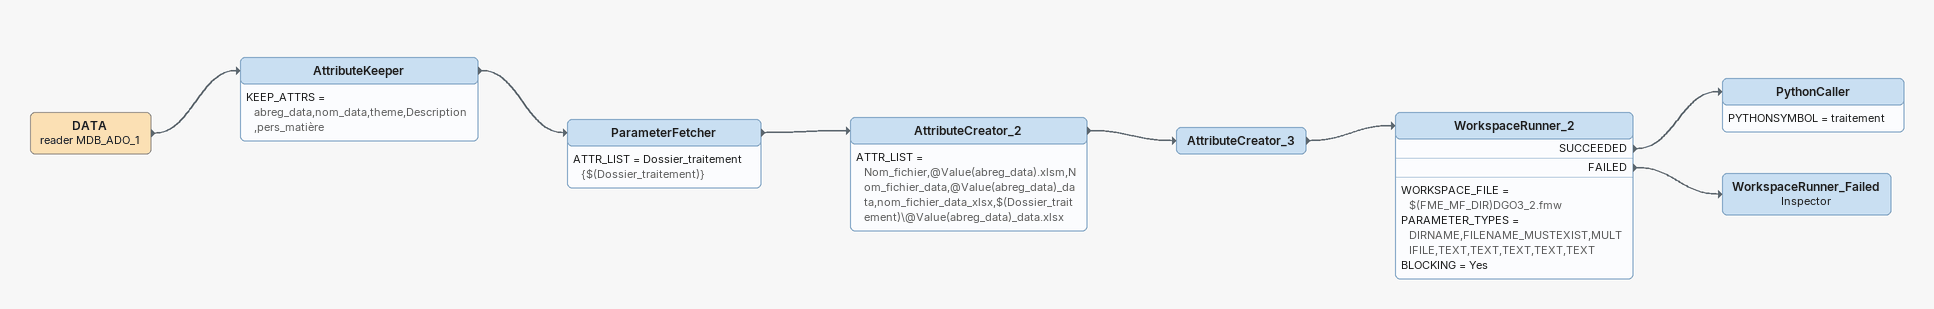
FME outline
DATA (reader MDB_ADO_1)
    -> AttributeKeeper
AttributeKeeper
    KEEP_ATTRS = abreg_data,nom_data,theme,Description,pers_matière
    -> ParameterFetcher
ParameterFetcher
    ATTR_LIST = Dossier_traitement {$(Dossier_traitement)}
    -> AttributeCreator_2
AttributeCreator_2
    ATTR_LIST = Nom_fichier,@Value(abreg_data).xlsm,Nom_fichier_data,@Value(abreg_data)_data,nom_fichier_data_xlsx,$(Dossier_traitement)\@Value(abreg_data)_data.xlsx
    -> AttributeCreator_3
AttributeCreator_3
    -> WorkspaceRunner_2
WorkspaceRunner_2
    WORKSPACE_FILE = $(FME_MF_DIR)DGO3_2.fmw
    PARAMETER_TYPES = DIRNAME,FILENAME_MUSTEXIST,MULTIFILE,TEXT,TEXT,TEXT,TEXT,TEXT
    BLOCKING = Yes
    SUCCEEDED -> PythonCaller
    FAILED -> WorkspaceRunner_Failed
PythonCaller
    PYTHONSYMBOL = traitement
WorkspaceRunner_Failed: Inspector
